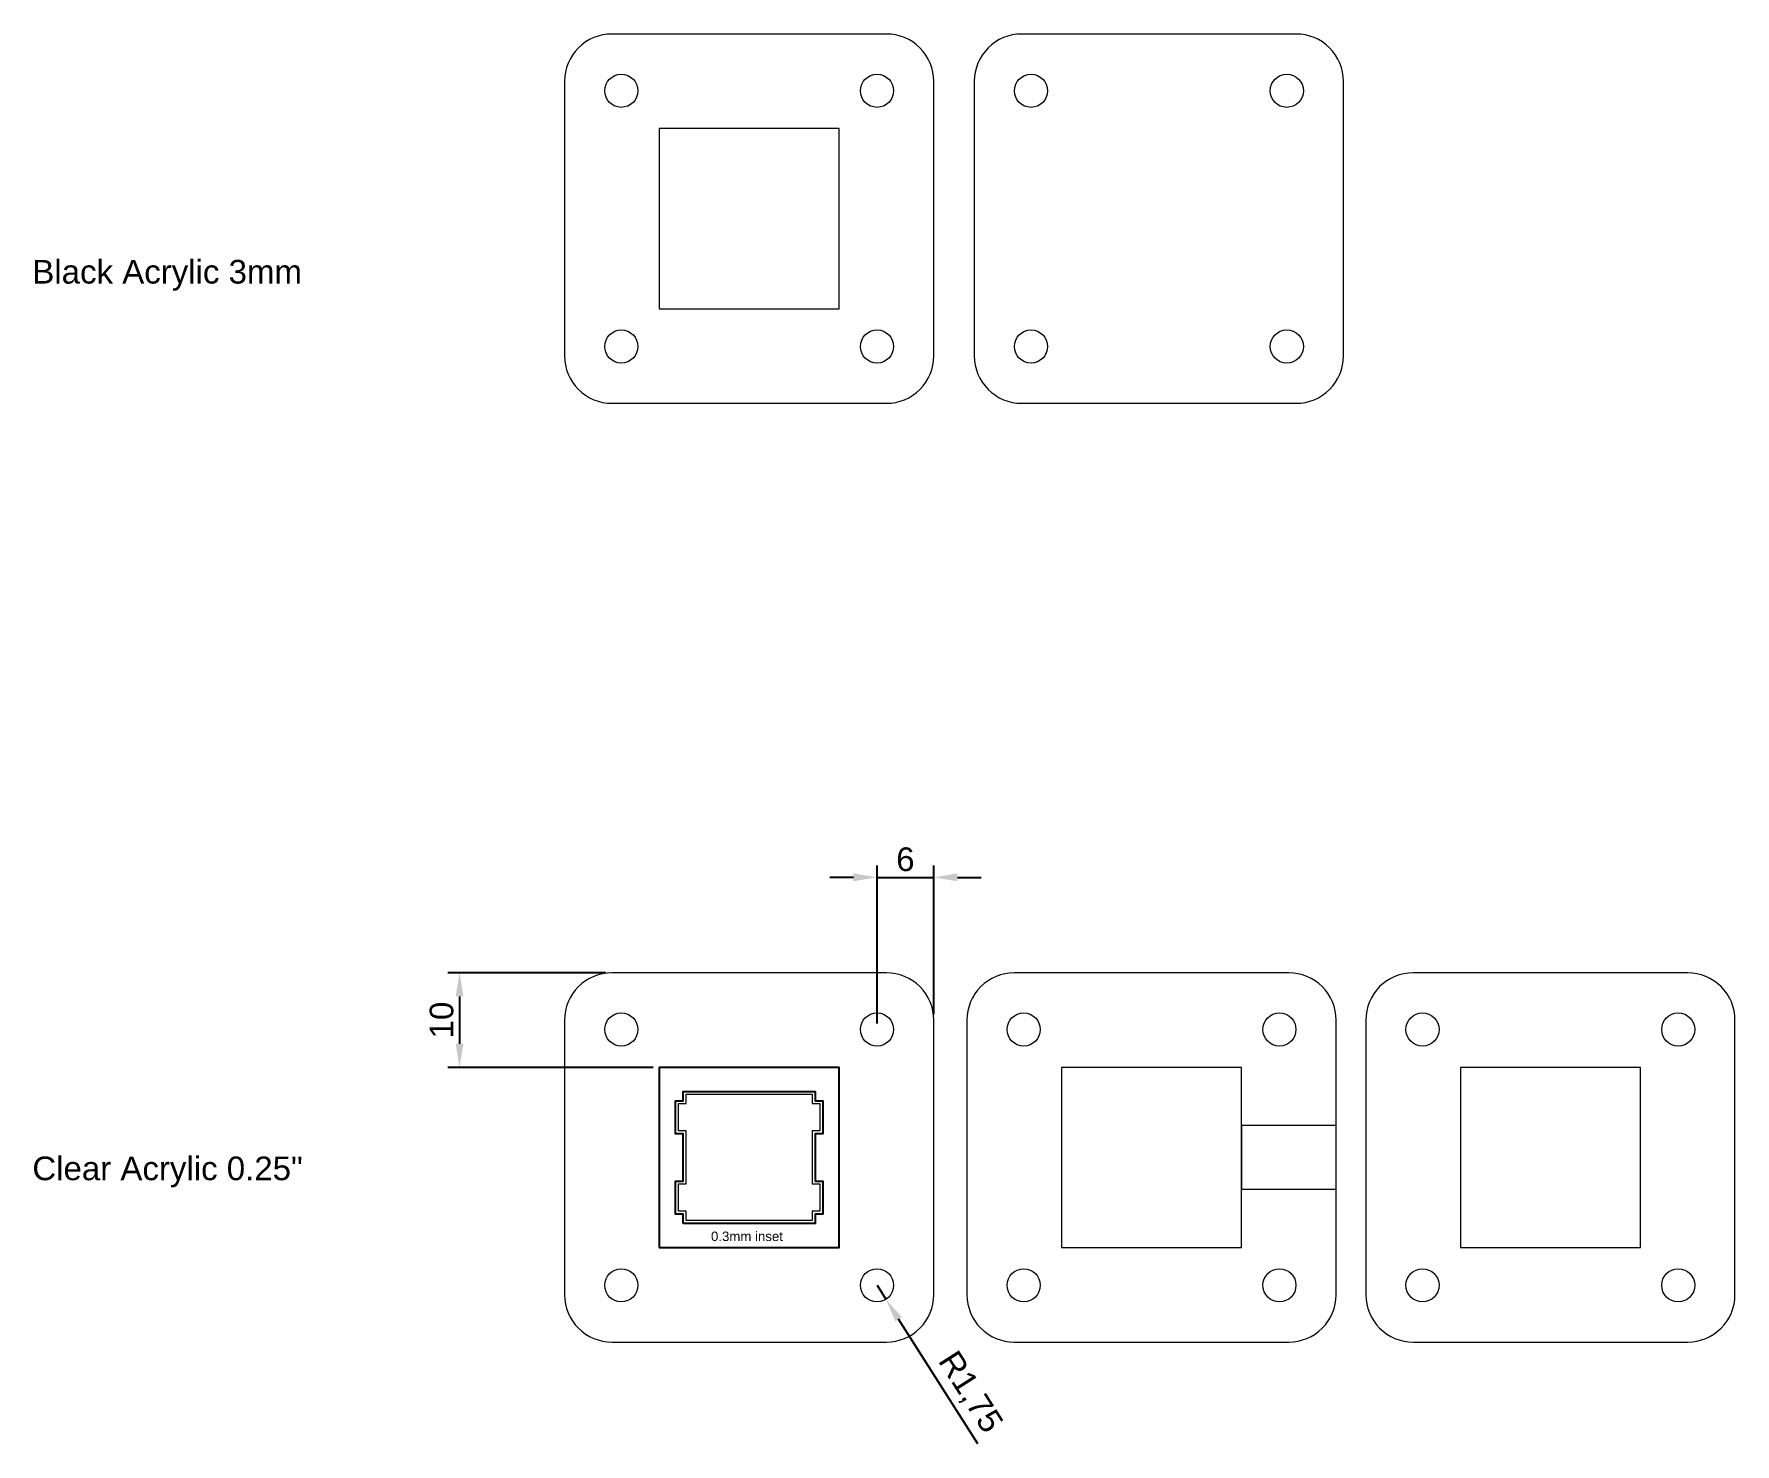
# Model space of a CAD drawing. Header units: millimetres. Extents: x -66 to 114, y -21 to 128.
import ezdxf

# ---------------------------------------------------------------- set-up
doc = ezdxf.new("R2010")
doc.units = ezdxf.units.MM
doc.layers.add('Boxes', color=3, linetype='Continuous')
doc.layers.add('Hidden', color=6, linetype='Continuous')
doc.layers.add('Cuts', color=7, linetype='Continuous', lineweight=0)
doc.layers.add('Dimensions', color=7, linetype='Continuous', lineweight=0, plot=False)
doc.styles.get("Standard").update_dxf_attribs({"font": 'Arial.ttf'})
doc.dimstyles.new('Annotative', dxfattribs={"dimscale": 0, "dimtxt": 2.5, "dimasz": 2.5, "dimexe": 1.25, "dimexo": 0.625, "dimtad": 1, "dimtxsty": 'Standard', "dimcen": 2.5, "dimadec": 0, "dimazin": 0, "dimtfac": 1, "dimtmove": 0, "dimatfit": 3, "dimfxl": 1, "dimarcsym": 0})

# ---------------------------------------------------------------- blocks, each defined once
blk = doc.blocks.new('Cherry Hole Inset')
at = {"layer": 'Cuts'}
blk.add_lwpolyline([(1.1114, 0.3), (1.1114, 1.2787), (0.3, 1.2787), (0.3, 4.1726), (1.1114, 4.1726), (1.1114, 9.7726), (0.3, 9.7726), (0.3, 12.6665), (1.1114, 12.6665), (1.1114, 13.6452), (14.4565, 13.6452), (14.4565, 12.6665), (15.2679, 12.6665), (15.2679, 9.7726), (14.4565, 9.7726), (14.4565, 4.1726), (15.2679, 4.1726), (15.2679, 1.2787), (14.4565, 1.2787), (14.4565, 0.3)], close=True, dxfattribs=at)
at = {"layer": 'Hidden'}
blk.add_lwpolyline([(0.8114, 0), (0.8114, 0.9787), (0, 0.9787), (0, 4.4726), (0.8114, 4.4726), (0.8114, 9.4726), (0, 9.4726), (0, 12.9665), (0.8114, 12.9665), (0.8114, 13.9452), (14.7565, 13.9452), (14.7565, 12.9665), (15.5679, 12.9665), (15.5679, 9.4726), (14.7565, 9.4726), (14.7565, 4.4726), (15.5679, 4.4726), (15.5679, 0.9787), (14.7565, 0.9787), (14.7565, 0)], close=True, dxfattribs=at)
blk = doc.blocks.new('Cherry Cutout 1')
at = {"layer": 'Boxes'}
blk.add_lwpolyline([(0, 0), (19.05, 0), (19.05, 19.05), (0, 19.05)], close=True, dxfattribs=at)
blk.add_blockref('Cherry Hole Inset', (1.74, 2.55))
at = {"layer": 'Hidden'}
blk.add_text('0.3mm inset', height=1, dxfattribs=at).set_placement((5.49, 0.68))
blk = doc.blocks.new('*D5')
at = {"layer": 'Defpoints', "color": 0, "transparency": 16777216}
for p in [(29.05, 39.14), (29.05, 24.05), (23.05, 23.05)]:
    blk.add_point(p, dxfattribs=at)
at = {"layer": 'Dimensions', "color": 0, "lineweight": -2, "transparency": 16777216}
for p, q in [((23.05, 23.68), (23.05, 40.39)), ((29.05, 24.68), (29.05, 40.39)), ((20.55, 39.14), (18.05, 39.14)), ((23.05, 39.14), (29.05, 39.14)), ((31.55, 39.14), (34.05, 39.14))]:
    blk.add_line(p, q, dxfattribs=at)
at = {"layer": 'Dimensions', "color": 0, "transparency": 16777216}
for points in [[(20.55, 39.56), (20.55, 38.73), (23.05, 39.14)], [(31.55, 39.56), (31.55, 38.73), (29.05, 39.14)]]:
    blk.add_solid(points, dxfattribs=at)
at = {"layer": 'Dimensions', "color": 0, "transparency": 16777216, "insert": (26.05, 41.04), "char_height": 2.5, "attachment_point": 5}
blk.add_mtext('6', dxfattribs=at)
blk = doc.blocks.new('*D4')
at = {"layer": 'Defpoints', "color": 0, "transparency": 16777216}
for p in [(-5, 29.05), (-21.11, 19.05), (0, 19.05)]:
    blk.add_point(p, dxfattribs=at)
at = {"layer": 'Dimensions', "color": 0, "lineweight": -2, "transparency": 16777216}
for p, q in [((-5.63, 29.05), (-22.36, 29.05)), ((-21.11, 26.55), (-21.11, 21.55)), ((-0.63, 19.05), (-22.36, 19.05))]:
    blk.add_line(p, q, dxfattribs=at)
at = {"layer": 'Dimensions', "color": 0, "transparency": 16777216}
for points in [[(-21.52, 26.55), (-20.69, 26.55), (-21.11, 29.05)], [(-21.52, 21.55), (-20.69, 21.55), (-21.11, 19.05)]]:
    blk.add_solid(points, dxfattribs=at)
at = {"layer": 'Dimensions', "color": 0, "transparency": 16777216, "insert": (-23, 24.05), "char_height": 2.5, "attachment_point": 5, "rotation": 90}
blk.add_mtext('10', dxfattribs=at)
blk = doc.blocks.new('*D8')
at = {"layer": 'Defpoints', "color": 0, "transparency": 16777216}
for p in [(23.05, -4), (23.99, -5.48)]:
    blk.add_point(p, dxfattribs=at)
at = {"layer": 'Dimensions', "color": 0, "lineweight": -2, "transparency": 16777216}
for p, q in [((23.05, -4), (23.99, -5.48)), ((33.73, -20.78), (25.33, -7.59))]:
    blk.add_line(p, q, dxfattribs=at)
at = {"layer": 'Dimensions', "color": 0, "transparency": 16777216}
blk.add_solid([(25.68, -7.36), (24.98, -7.81), (23.99, -5.48)], dxfattribs=at)
at = {"layer": 'Dimensions', "color": 0, "transparency": 16777216, "insert": (32.81, -15.37), "char_height": 2.5, "attachment_point": 5, "rotation": 302.4639}
blk.add_mtext('R1,75', dxfattribs=at)

msp = doc.modelspace()

# ---------------------------------------------------------------- linework, layer by layer
at = {"layer": 'Cuts'}
for points in [[(-5, 89.278), (24.05, 89.278, 0.4142136), (29.05, 94.278), (29.05, 123.328, 0.4142136), (24.05, 128.328), (-5, 128.328, 0.4142136), (-10, 123.328), (-10, 94.278, 0.4142136)], [(38.341, 89.278), (67.391, 89.278, 0.4142136), (72.391, 94.278), (72.391, 123.328, 0.4142136), (67.391, 128.328), (38.341, 128.328, 0.4142136), (33.341, 123.328), (33.341, 94.278, 0.4142136)], [(-5, -10), (24.05, -10, 0.4142136), (29.05, -5), (29.05, 24.05, 0.4142136), (24.05, 29.05), (-5, 29.05, 0.4142136), (-10, 24.05), (-10, -5, 0.4142136)], [(37.563, -10), (66.613, -10, 0.4142136), (71.613, -5), (71.613, 24.05, 0.4142136), (66.613, 29.05), (37.563, 29.05, 0.4142136), (32.563, 24.05), (32.563, -5, 0.4142136)], [(79.751, -10), (108.801, -10, 0.4142136), (113.801, -5), (113.801, 24.05, 0.4142136), (108.801, 29.05), (79.751, 29.05, 0.4142136), (74.751, 24.05), (74.751, -5, 0.4142136)]]:
    msp.add_lwpolyline(points, format="xyb", close=True, dxfattribs=at)
for points in [[(0, 99.278), (19.05, 99.278), (19.05, 118.328), (0, 118.328)], [(42.563, 0), (61.613, 0), (61.613, 19.05), (42.563, 19.05)], [(84.751, 0), (103.801, 0), (103.801, 19.05), (84.751, 19.05)], [(61.613, 6.163), (71.613, 6.163), (71.613, 12.887), (61.613, 12.887)]]:
    msp.add_lwpolyline(points, close=True, dxfattribs=at)
for centre in [(-4, 122.328), (23.05, 122.328), (39.341, 122.328), (66.391, 122.328), (-4, 95.278), (23.05, 95.278), (39.341, 95.278), (66.391, 95.278), (-4, 23.05), (23.05, 23.05), (38.563, 23.05), (65.613, 23.05), (80.751, 23.05), (107.801, 23.05), (-4, -4), (23.05, -4), (38.563, -4), (65.613, -4), (80.751, -4), (107.801, -4)]:
    msp.add_circle(centre, 1.753, dxfattribs=at)

# ---------------------------------------------------------------- block references
msp.add_blockref('Cherry Cutout 1', (0, 0))

# ---------------------------------------------------------------- texts
at = {"layer": 'Hidden'}
for s, p in [('Black Acrylic 3mm', (-66.298, 101.938)), ('Clear Acrylic 0.25"', (-66.298, 7.114))]:
    msp.add_text(s, height=2.5, dxfattribs=at).set_placement(p)

# ---------------------------------------------------------------- dimensions: what is measured, and where the dimension line sits
at = {"layer": 'Dimensions'}
dim = msp.add_linear_dim(base=(29.05, 39.144), p1=(23.05, 23.05), p2=(29.05, 24.05), dimstyle='Annotative', dxfattribs=at)
dim.commit()
dim.dimension.update_dxf_attribs({"geometry": '*D5', "text_midpoint": (26.05, 41.036)})
dim = msp.add_linear_dim(base=(-21.108, 19.05), p1=(-5, 29.05), p2=(0, 19.05), angle=90, dimstyle='Annotative', dxfattribs=at)
dim.commit()
dim.dimension.update_dxf_attribs({"geometry": '*D4', "text_midpoint": (-23, 24.05)})
dim = msp.add_radius_dim(center=(23.05, -4), mpoint=(23.991, -5.479), dimstyle='Annotative', dxfattribs=at)
dim.commit()
dim.dimension.update_dxf_attribs({"geometry": '*D8', "text_midpoint": (31.011, -16.513), "dimtype": 164})

doc.saveas('drawing.dxf')
